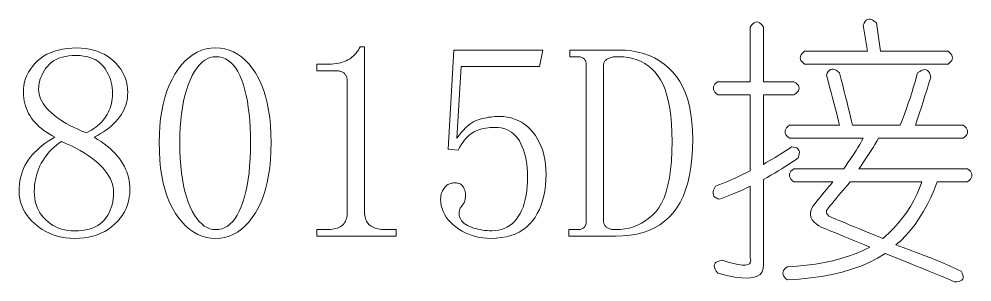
# Model space of a CAD drawing. Extents: x 1 to 297, y 1 to 210.
# Drawn here: x 219.72 to 234.76, y 88.53 to 92.67 of the extents above; entities that cross this region are included whole.
import ezdxf

# ---------------------------------------------------------------- set-up
doc = ezdxf.new("R2010")
doc.units = 0

msp = doc.modelspace()

# ---------------------------------------------------------------- linework, layer by layer
at = {"color": 7, "lineweight": 13}
for points in [[(231.259, 92.542), (231.28, 92.573), (231.3, 92.597), (231.321, 92.614), (231.341, 92.625), (231.362, 92.628), (231.382, 92.625), (231.403, 92.614), (231.424, 92.597), (231.444, 92.573), (231.465, 92.542), (231.465, 91.685), (231.945, 91.685), (231.976, 91.665), (232, 91.644), (232.017, 91.623), (232.027, 91.603), (232.03, 91.582), (232.027, 91.562), (232.017, 91.541), (232, 91.521), (231.976, 91.5), (231.945, 91.479), (231.465, 91.479), (231.465, 90.382), (231.512, 90.41), (231.559, 90.437), (231.606, 90.465), (231.651, 90.492), (231.696, 90.519), (231.74, 90.547), (231.784, 90.574), (231.827, 90.602), (231.869, 90.629), (231.91, 90.657), (231.942, 90.655), (231.969, 90.65), (231.992, 90.641), (232.009, 90.629), (232.022, 90.614), (232.03, 90.595), (232.033, 90.573), (232.031, 90.547), (232.025, 90.518), (232.013, 90.485), (231.965, 90.451), (231.915, 90.417), (231.863, 90.382), (231.81, 90.348), (231.756, 90.314), (231.701, 90.279), (231.644, 90.245), (231.585, 90.211), (231.526, 90.177), (231.465, 90.142), (231.465, 88.805), (231.464, 88.742), (231.447, 88.69), (231.414, 88.649), (231.366, 88.619), (231.302, 88.599), (231.222, 88.591), (231.126, 88.594), (231.015, 88.608), (230.888, 88.632), (230.745, 88.668), (230.721, 88.701), (230.704, 88.731), (230.693, 88.758), (230.69, 88.783), (230.693, 88.805), (230.704, 88.824), (230.721, 88.841), (230.745, 88.854), (230.776, 88.865), (230.813, 88.874), (230.91, 88.843), (230.996, 88.82), (231.069, 88.805), (231.131, 88.797), (231.182, 88.797), (231.221, 88.804), (231.248, 88.818), (231.263, 88.841), (231.267, 88.871), (231.259, 88.908), (231.259, 90.039), (231.217, 90.019), (231.174, 89.998), (231.129, 89.978), (231.083, 89.957), (231.036, 89.937), (230.987, 89.916), (230.937, 89.895), (230.886, 89.875), (230.833, 89.854), (230.779, 89.834), (230.747, 89.842), (230.721, 89.853), (230.701, 89.867), (230.686, 89.883), (230.676, 89.902), (230.672, 89.924), (230.673, 89.949), (230.68, 89.976), (230.693, 90.006), (230.71, 90.039), (230.765, 90.06), (230.82, 90.082), (230.875, 90.104), (230.93, 90.127), (230.985, 90.151), (231.04, 90.175), (231.094, 90.2), (231.149, 90.226), (231.204, 90.252), (231.259, 90.279), (231.259, 91.479), (230.745, 91.479), (230.72, 91.5), (230.701, 91.521), (230.687, 91.541), (230.679, 91.562), (230.676, 91.582), (230.679, 91.603), (230.687, 91.623), (230.701, 91.644), (230.72, 91.665), (230.745, 91.685), (231.259, 91.685)], [(232.116, 92.165), (233.11, 92.165), (233.042, 92.577), (233.056, 92.608), (233.072, 92.633), (233.089, 92.652), (233.108, 92.664), (233.128, 92.671), (233.149, 92.671), (233.171, 92.665), (233.195, 92.653), (233.221, 92.635), (233.248, 92.611), (233.316, 92.165), (234.379, 92.165), (234.404, 92.145), (234.423, 92.124), (234.437, 92.103), (234.445, 92.083), (234.448, 92.062), (234.445, 92.042), (234.437, 92.021), (234.423, 92.001), (234.404, 91.98), (234.379, 91.959), (232.116, 91.959), (232.091, 91.98), (232.072, 92.001), (232.059, 92.021), (232.05, 92.042), (232.048, 92.062), (232.05, 92.083), (232.059, 92.103), (232.072, 92.124), (232.091, 92.145)], [(221.47, 89.988), (221.468, 89.924), (221.461, 89.862), (221.449, 89.802), (221.432, 89.744), (221.41, 89.688), (221.384, 89.634), (221.353, 89.582), (221.317, 89.533), (221.276, 89.485), (221.23, 89.439), (221.181, 89.397), (221.128, 89.359), (221.073, 89.326), (221.014, 89.297), (220.952, 89.272), (220.887, 89.252), (220.819, 89.237), (220.748, 89.225), (220.673, 89.219), (220.596, 89.217), (220.525, 89.219), (220.456, 89.225), (220.389, 89.237), (220.325, 89.252), (220.262, 89.272), (220.201, 89.297), (220.143, 89.326), (220.086, 89.359), (220.031, 89.397), (219.979, 89.439), (219.93, 89.485), (219.886, 89.531), (219.848, 89.579), (219.814, 89.629), (219.786, 89.679), (219.763, 89.732), (219.745, 89.785), (219.732, 89.84), (219.724, 89.896), (219.722, 89.954), (219.723, 90.011), (219.728, 90.067), (219.735, 90.121), (219.745, 90.173), (219.758, 90.224), (219.774, 90.273), (219.793, 90.32), (219.815, 90.365), (219.84, 90.409), (219.868, 90.451), (219.898, 90.491), (219.931, 90.531), (219.967, 90.57), (220.005, 90.607), (220.045, 90.644), (220.089, 90.679), (220.135, 90.714), (220.183, 90.747), (220.234, 90.779), (220.288, 90.811), (220.241, 90.835), (220.196, 90.861), (220.154, 90.888), (220.113, 90.916), (220.075, 90.946), (220.04, 90.976), (220.006, 91.008), (219.975, 91.041), (219.946, 91.075), (219.919, 91.111), (219.895, 91.147), (219.873, 91.185), (219.853, 91.223), (219.837, 91.262), (219.823, 91.302), (219.811, 91.342), (219.802, 91.384), (219.796, 91.426), (219.792, 91.47), (219.79, 91.514), (219.793, 91.571), (219.799, 91.627), (219.81, 91.681), (219.826, 91.733), (219.846, 91.784), (219.871, 91.833), (219.9, 91.88), (219.933, 91.925), (219.971, 91.969), (220.013, 92.011), (220.06, 92.05), (220.109, 92.085), (220.162, 92.116), (220.219, 92.142), (220.279, 92.165), (220.342, 92.184), (220.409, 92.198), (220.48, 92.208), (220.553, 92.214), (220.63, 92.217), (220.701, 92.214), (220.769, 92.208), (220.834, 92.198), (220.896, 92.184), (220.956, 92.165), (221.013, 92.142), (221.067, 92.116), (221.119, 92.085), (221.167, 92.05), (221.213, 92.011), (221.256, 91.969), (221.293, 91.925), (221.327, 91.88), (221.356, 91.833), (221.38, 91.784), (221.4, 91.733), (221.416, 91.681), (221.427, 91.627), (221.434, 91.571), (221.436, 91.514), (221.435, 91.473), (221.431, 91.432), (221.425, 91.393), (221.416, 91.353), (221.404, 91.314), (221.39, 91.276), (221.373, 91.238), (221.354, 91.201), (221.332, 91.164), (221.308, 91.128), (221.28, 91.092), (221.25, 91.058), (221.217, 91.024), (221.181, 90.991), (221.143, 90.959), (221.101, 90.927), (221.056, 90.897), (221.009, 90.867), (220.958, 90.839), (220.905, 90.811), (220.961, 90.776), (221.015, 90.741), (221.066, 90.705), (221.113, 90.668), (221.158, 90.631), (221.199, 90.593), (221.237, 90.554), (221.272, 90.515), (221.304, 90.474), (221.333, 90.434), (221.359, 90.392), (221.383, 90.35), (221.403, 90.307), (221.421, 90.264), (221.436, 90.219), (221.448, 90.174), (221.458, 90.129), (221.465, 90.083), (221.469, 90.036)], [(222.825, 89.217), (222.75, 89.22), (222.679, 89.232), (222.609, 89.252), (222.542, 89.28), (222.478, 89.315), (222.415, 89.358), (222.355, 89.41), (222.298, 89.469), (222.243, 89.536), (222.19, 89.611), (222.142, 89.693), (222.098, 89.782), (222.059, 89.877), (222.026, 89.978), (221.998, 90.087), (221.974, 90.201), (221.956, 90.322), (221.944, 90.45), (221.936, 90.584), (221.933, 90.725), (221.936, 90.856), (221.943, 90.982), (221.956, 91.103), (221.973, 91.219), (221.995, 91.329), (222.023, 91.435), (222.055, 91.535), (222.092, 91.63), (222.135, 91.72), (222.182, 91.805), (222.233, 91.883), (222.287, 91.953), (222.344, 92.015), (222.404, 92.068), (222.467, 92.114), (222.533, 92.151), (222.601, 92.18), (222.673, 92.2), (222.747, 92.212), (222.825, 92.217), (222.899, 92.213), (222.97, 92.201), (223.039, 92.181), (223.106, 92.153), (223.17, 92.118), (223.231, 92.075), (223.29, 92.023), (223.346, 91.964), (223.399, 91.897), (223.45, 91.822), (223.498, 91.74), (223.54, 91.652), (223.577, 91.558), (223.609, 91.457), (223.637, 91.351), (223.659, 91.238), (223.677, 91.119), (223.689, 90.994), (223.696, 90.863), (223.699, 90.725), (223.696, 90.588), (223.689, 90.456), (223.677, 90.33), (223.659, 90.211), (223.637, 90.097), (223.609, 89.99), (223.577, 89.888), (223.54, 89.793), (223.498, 89.703), (223.45, 89.619), (223.399, 89.543), (223.346, 89.474), (223.29, 89.414), (223.231, 89.362), (223.17, 89.317), (223.106, 89.281), (223.039, 89.253), (222.97, 89.233), (222.899, 89.221)], [(225.173, 92.234), (225.173, 89.628), (225.174, 89.601), (225.177, 89.576), (225.181, 89.552), (225.187, 89.529), (225.195, 89.508), (225.204, 89.488), (225.215, 89.47), (225.228, 89.452), (225.243, 89.437), (225.259, 89.422), (225.277, 89.409), (225.296, 89.398), (225.317, 89.387), (225.339, 89.378), (225.362, 89.371), (225.387, 89.365), (225.413, 89.36), (225.44, 89.356), (225.469, 89.354), (225.499, 89.354), (225.67, 89.354), (225.67, 89.251), (224.419, 89.251), (224.419, 89.354), (224.573, 89.354), (224.607, 89.354), (224.638, 89.356), (224.668, 89.36), (224.695, 89.365), (224.721, 89.371), (224.745, 89.378), (224.767, 89.387), (224.787, 89.398), (224.805, 89.409), (224.822, 89.422), (224.836, 89.437), (224.85, 89.452), (224.861, 89.47), (224.871, 89.488), (224.88, 89.508), (224.887, 89.529), (224.892, 89.552), (224.896, 89.576), (224.898, 89.601), (224.899, 89.628), (224.899, 91.702), (224.899, 91.716), (224.897, 91.729), (224.895, 91.741), (224.892, 91.753), (224.888, 91.764), (224.884, 91.775), (224.878, 91.786), (224.872, 91.796), (224.864, 91.805), (224.856, 91.814), (224.847, 91.822), (224.837, 91.829), (224.827, 91.836), (224.815, 91.841), (224.803, 91.846), (224.789, 91.85), (224.775, 91.853), (224.76, 91.855), (224.744, 91.856), (224.728, 91.857), (224.419, 91.857), (224.419, 91.959), (224.573, 91.959), (224.614, 91.96), (224.652, 91.962), (224.69, 91.966), (224.725, 91.97), (224.76, 91.977), (224.792, 91.984), (224.823, 91.993), (224.853, 92.003), (224.881, 92.015), (224.908, 92.028), (224.933, 92.042), (224.957, 92.058), (224.979, 92.075), (225.001, 92.094), (225.021, 92.114), (225.04, 92.135), (225.058, 92.158), (225.075, 92.182), (225.09, 92.207), (225.105, 92.234)], [(227.299, 91.137), (227.363, 91.134), (227.424, 91.127), (227.484, 91.114), (227.54, 91.097), (227.595, 91.074), (227.647, 91.047), (227.696, 91.015), (227.743, 90.977), (227.788, 90.935), (227.83, 90.888), (227.869, 90.837), (227.904, 90.782), (227.935, 90.724), (227.962, 90.663), (227.985, 90.599), (228.003, 90.531), (228.018, 90.46), (228.028, 90.386), (228.034, 90.309), (228.036, 90.228), (228.034, 90.137), (228.028, 90.05), (228.017, 89.967), (228.002, 89.888), (227.983, 89.812), (227.959, 89.74), (227.931, 89.672), (227.899, 89.608), (227.863, 89.548), (227.822, 89.491), (227.777, 89.439), (227.727, 89.392), (227.672, 89.351), (227.613, 89.315), (227.55, 89.285), (227.481, 89.26), (227.408, 89.241), (227.331, 89.228), (227.249, 89.219), (227.162, 89.217), (227.101, 89.218), (227.041, 89.224), (226.983, 89.233), (226.926, 89.245), (226.87, 89.262), (226.816, 89.281), (226.763, 89.305), (226.712, 89.332), (226.662, 89.362), (226.613, 89.397), (226.568, 89.433), (226.527, 89.472), (226.491, 89.511), (226.46, 89.553), (226.433, 89.596), (226.412, 89.64), (226.395, 89.686), (226.383, 89.734), (226.376, 89.783), (226.373, 89.834), (226.374, 89.854), (226.376, 89.874), (226.379, 89.893), (226.383, 89.912), (226.388, 89.93), (226.395, 89.948), (226.403, 89.965), (226.412, 89.982), (226.422, 89.998), (226.433, 90.014), (226.446, 90.028), (226.459, 90.041), (226.473, 90.053), (226.488, 90.063), (226.504, 90.072), (226.521, 90.078), (226.538, 90.084), (226.557, 90.088), (226.576, 90.09), (226.596, 90.091), (226.616, 90.09), (226.635, 90.088), (226.652, 90.085), (226.667, 90.08), (226.682, 90.074), (226.695, 90.066), (226.707, 90.057), (226.717, 90.047), (226.726, 90.035), (226.733, 90.022), (226.74, 90.009), (226.746, 89.996), (226.751, 89.983), (226.755, 89.97), (226.759, 89.958), (226.762, 89.946), (226.764, 89.935), (226.766, 89.924), (226.767, 89.913), (226.768, 89.902), (226.767, 89.882), (226.765, 89.863), (226.763, 89.844), (226.759, 89.827), (226.755, 89.81), (226.749, 89.794), (226.742, 89.779), (226.735, 89.765), (226.726, 89.752), (226.716, 89.739), (226.706, 89.727), (226.698, 89.715), (226.69, 89.703), (226.683, 89.69), (226.678, 89.677), (226.673, 89.664), (226.669, 89.651), (226.667, 89.638), (226.665, 89.624), (226.665, 89.611), (226.666, 89.584), (226.671, 89.559), (226.679, 89.535), (226.691, 89.512), (226.705, 89.491), (226.723, 89.471), (226.744, 89.452), (226.769, 89.435), (226.797, 89.42), (226.828, 89.405), (226.86, 89.392), (226.894, 89.38), (226.928, 89.37), (226.962, 89.361), (226.997, 89.354), (227.032, 89.348), (227.068, 89.343), (227.105, 89.339), (227.142, 89.337), (227.179, 89.337), (227.233, 89.339), (227.284, 89.345), (227.332, 89.357), (227.378, 89.372), (227.421, 89.392), (227.462, 89.417), (227.5, 89.446), (227.536, 89.479), (227.569, 89.517), (227.599, 89.559), (227.627, 89.606), (227.651, 89.656), (227.673, 89.71), (227.692, 89.768), (227.708, 89.829), (227.721, 89.895), (227.732, 89.964), (227.739, 90.037), (227.743, 90.113), (227.745, 90.194), (227.743, 90.261), (227.74, 90.326), (227.733, 90.388), (227.724, 90.447), (227.713, 90.504), (227.698, 90.559), (227.682, 90.611), (227.662, 90.66), (227.641, 90.707), (227.616, 90.751), (227.589, 90.792), (227.56, 90.828), (227.527, 90.86), (227.493, 90.888), (227.455, 90.912), (227.416, 90.931), (227.373, 90.946), (227.328, 90.957), (227.281, 90.963), (227.23, 90.965), (227.193, 90.964), (227.157, 90.962), (227.122, 90.959), (227.088, 90.954), (227.055, 90.948), (227.023, 90.94), (226.992, 90.932), (226.962, 90.921), (226.933, 90.91), (226.905, 90.897), (226.877, 90.881), (226.851, 90.863), (226.824, 90.842), (226.798, 90.817), (226.772, 90.789), (226.746, 90.759), (226.721, 90.725), (226.696, 90.688), (226.672, 90.648), (226.648, 90.605), (226.493, 90.622), (226.579, 92.182), (227.985, 92.182), (227.933, 91.925), (226.699, 91.925), (226.63, 90.794), (226.665, 90.84), (226.699, 90.882), (226.732, 90.921), (226.766, 90.956), (226.8, 90.987), (226.833, 91.014), (226.866, 91.037), (226.899, 91.057), (226.932, 91.073), (226.965, 91.085), (226.997, 91.095), (227.03, 91.104), (227.063, 91.111), (227.096, 91.118), (227.13, 91.124), (227.163, 91.128), (227.197, 91.132), (227.231, 91.134), (227.265, 91.136)], [(228.67, 91.942), (228.67, 91.956), (228.669, 91.968), (228.667, 91.98), (228.665, 91.992), (228.662, 92.002), (228.658, 92.012), (228.654, 92.021), (228.648, 92.03), (228.643, 92.038), (228.636, 92.045), (228.629, 92.052), (228.62, 92.057), (228.611, 92.063), (228.6, 92.067), (228.589, 92.071), (228.576, 92.074), (228.563, 92.076), (228.548, 92.078), (228.533, 92.079), (228.516, 92.079), (228.413, 92.079), (228.413, 92.182), (229.185, 92.182), (229.289, 92.179), (229.389, 92.169), (229.484, 92.151), (229.576, 92.127), (229.663, 92.097), (229.745, 92.059), (229.824, 92.014), (229.898, 91.963), (229.968, 91.905), (230.033, 91.839), (230.094, 91.767), (230.147, 91.687), (230.195, 91.6), (230.236, 91.505), (230.271, 91.402), (230.3, 91.292), (230.322, 91.175), (230.338, 91.049), (230.347, 90.917), (230.35, 90.777), (230.347, 90.623), (230.338, 90.478), (230.323, 90.341), (230.301, 90.213), (230.273, 90.093), (230.239, 89.981), (230.199, 89.878), (230.153, 89.784), (230.1, 89.697), (230.042, 89.619), (229.977, 89.549), (229.907, 89.487), (229.83, 89.431), (229.748, 89.384), (229.66, 89.343), (229.567, 89.31), (229.467, 89.284), (229.362, 89.266), (229.25, 89.255), (229.133, 89.251), (228.396, 89.251), (228.396, 89.354), (228.516, 89.354), (228.533, 89.354), (228.548, 89.355), (228.563, 89.357), (228.576, 89.359), (228.589, 89.362), (228.6, 89.366), (228.611, 89.37), (228.62, 89.376), (228.629, 89.381), (228.636, 89.388), (228.643, 89.395), (228.648, 89.403), (228.654, 89.412), (228.658, 89.421), (228.662, 89.431), (228.665, 89.441), (228.667, 89.453), (228.669, 89.465), (228.67, 89.477), (228.67, 89.491)], [(221.196, 91.497), (221.195, 91.544), (221.191, 91.59), (221.184, 91.635), (221.174, 91.679), (221.162, 91.722), (221.147, 91.763), (221.129, 91.803), (221.108, 91.842), (221.085, 91.88), (221.059, 91.917), (221.03, 91.951), (220.998, 91.981), (220.963, 92.008), (220.925, 92.032), (220.883, 92.052), (220.839, 92.068), (220.791, 92.08), (220.741, 92.089), (220.687, 92.095), (220.63, 92.097), (220.567, 92.095), (220.508, 92.09), (220.452, 92.081), (220.4, 92.069), (220.352, 92.054), (220.307, 92.035), (220.267, 92.013), (220.23, 91.987), (220.197, 91.958), (220.168, 91.925), (220.141, 91.891), (220.118, 91.856), (220.098, 91.821), (220.08, 91.785), (220.065, 91.749), (220.052, 91.713), (220.043, 91.677), (220.036, 91.64), (220.032, 91.603), (220.03, 91.565), (220.032, 91.527), (220.038, 91.49), (220.048, 91.453), (220.062, 91.416), (220.08, 91.379), (220.101, 91.342), (220.127, 91.305), (220.157, 91.269), (220.19, 91.233), (220.228, 91.197), (220.269, 91.161), (220.313, 91.126), (220.36, 91.092), (220.411, 91.059), (220.465, 91.027), (220.523, 90.996), (220.583, 90.966), (220.647, 90.936), (220.714, 90.907), (220.785, 90.879), (220.825, 90.9), (220.863, 90.923), (220.899, 90.946), (220.933, 90.97), (220.965, 90.995), (220.995, 91.021), (221.022, 91.049), (221.048, 91.077), (221.072, 91.106), (221.093, 91.137), (221.113, 91.168), (221.13, 91.2), (221.146, 91.234), (221.159, 91.268), (221.17, 91.304), (221.18, 91.34), (221.187, 91.378), (221.192, 91.416), (221.195, 91.456)], [(222.825, 92.079), (222.777, 92.076), (222.732, 92.065), (222.688, 92.046), (222.645, 92.02), (222.604, 91.987), (222.564, 91.947), (222.526, 91.899), (222.49, 91.844), (222.455, 91.781), (222.422, 91.711), (222.391, 91.635), (222.363, 91.553), (222.339, 91.467), (222.318, 91.376), (222.3, 91.28), (222.285, 91.179), (222.274, 91.073), (222.265, 90.962), (222.261, 90.846), (222.259, 90.725), (222.261, 90.598), (222.265, 90.476), (222.274, 90.36), (222.285, 90.251), (222.3, 90.147), (222.318, 90.048), (222.339, 89.956), (222.363, 89.869), (222.391, 89.789), (222.422, 89.714), (222.455, 89.645), (222.49, 89.584), (222.526, 89.53), (222.564, 89.483), (222.604, 89.444), (222.645, 89.411), (222.688, 89.386), (222.732, 89.368), (222.777, 89.357), (222.825, 89.354), (222.875, 89.357), (222.923, 89.368), (222.969, 89.386), (223.013, 89.411), (223.054, 89.444), (223.093, 89.483), (223.13, 89.53), (223.165, 89.584), (223.197, 89.645), (223.228, 89.714), (223.255, 89.789), (223.28, 89.869), (223.302, 89.956), (223.321, 90.048), (223.337, 90.147), (223.35, 90.251), (223.36, 90.36), (223.367, 90.476), (223.372, 90.598), (223.373, 90.725), (223.372, 90.846), (223.368, 90.962), (223.361, 91.073), (223.351, 91.179), (223.339, 91.28), (223.324, 91.376), (223.306, 91.467), (223.285, 91.553), (223.262, 91.635), (223.236, 91.711), (223.207, 91.781), (223.176, 91.844), (223.141, 91.899), (223.104, 91.947), (223.065, 91.987), (223.022, 92.02), (222.977, 92.046), (222.929, 92.065), (222.878, 92.076)], [(230.025, 90.742), (230.022, 90.885), (230.016, 91.02), (230.005, 91.145), (229.989, 91.262), (229.969, 91.37), (229.944, 91.469), (229.915, 91.56), (229.882, 91.642), (229.844, 91.715), (229.802, 91.779), (229.756, 91.836), (229.706, 91.887), (229.653, 91.932), (229.596, 91.971), (229.536, 92.004), (229.473, 92.031), (229.406, 92.052), (229.336, 92.067), (229.262, 92.076), (229.185, 92.079), (229.161, 92.079), (229.139, 92.078), (229.118, 92.076), (229.098, 92.074), (229.08, 92.071), (229.062, 92.067), (229.046, 92.063), (229.031, 92.057), (229.017, 92.052), (229.005, 92.045), (228.993, 92.038), (228.983, 92.03), (228.974, 92.021), (228.966, 92.012), (228.96, 92.002), (228.954, 91.992), (228.95, 91.98), (228.947, 91.968), (228.945, 91.956), (228.945, 91.942), (228.945, 89.491), (228.945, 89.477), (228.947, 89.465), (228.949, 89.453), (228.953, 89.441), (228.958, 89.431), (228.963, 89.421), (228.97, 89.412), (228.978, 89.403), (228.986, 89.395), (228.996, 89.388), (229.007, 89.381), (229.018, 89.376), (229.03, 89.37), (229.043, 89.366), (229.056, 89.362), (229.07, 89.359), (229.085, 89.357), (229.1, 89.355), (229.116, 89.354), (229.133, 89.354), (229.207, 89.357), (229.279, 89.365), (229.349, 89.379), (229.416, 89.399), (229.48, 89.424), (229.543, 89.456), (229.602, 89.492), (229.66, 89.535), (229.715, 89.583), (229.768, 89.637), (229.816, 89.699), (229.86, 89.771), (229.899, 89.855), (229.932, 89.949), (229.96, 90.054), (229.984, 90.17), (230.002, 90.297), (230.014, 90.435), (230.022, 90.583)], [(231.945, 90.314), (232.733, 90.314), (232.767, 90.362), (232.8, 90.41), (232.833, 90.458), (232.865, 90.506), (232.896, 90.554), (232.927, 90.602), (232.956, 90.65), (232.986, 90.698), (233.014, 90.746), (233.042, 90.794), (231.876, 90.794), (231.851, 90.814), (231.832, 90.835), (231.819, 90.855), (231.81, 90.876), (231.808, 90.897), (231.81, 90.917), (231.819, 90.938), (231.832, 90.958), (231.851, 90.979), (231.876, 90.999), (232.665, 90.999), (232.65, 91.063), (232.635, 91.13), (232.617, 91.2), (232.599, 91.274), (232.579, 91.351), (232.558, 91.431), (232.535, 91.515), (232.511, 91.603), (232.486, 91.694), (232.459, 91.788), (232.473, 91.819), (232.489, 91.844), (232.506, 91.863), (232.525, 91.876), (232.545, 91.882), (232.566, 91.883), (232.589, 91.877), (232.613, 91.865), (232.638, 91.847), (232.665, 91.822), (232.691, 91.721), (232.717, 91.625), (232.741, 91.532), (232.763, 91.444), (232.785, 91.359), (232.805, 91.279), (232.823, 91.203), (232.84, 91.131), (232.856, 91.063), (232.87, 90.999), (233.625, 90.999), (233.658, 91.088), (233.691, 91.175), (233.721, 91.261), (233.751, 91.345), (233.779, 91.428), (233.806, 91.51), (233.831, 91.59), (233.855, 91.669), (233.878, 91.746), (233.899, 91.822), (233.932, 91.846), (233.962, 91.863), (233.989, 91.874), (234.014, 91.877), (234.036, 91.874), (234.055, 91.863), (234.072, 91.846), (234.085, 91.822), (234.096, 91.791), (234.105, 91.754), (234.09, 91.703), (234.073, 91.647), (234.054, 91.585), (234.033, 91.518), (234.01, 91.445), (233.985, 91.367), (233.958, 91.283), (233.929, 91.194), (233.898, 91.1), (233.865, 90.999), (234.619, 90.999), (234.644, 90.979), (234.663, 90.958), (234.677, 90.938), (234.685, 90.917), (234.688, 90.897), (234.685, 90.876), (234.677, 90.855), (234.663, 90.835), (234.644, 90.814), (234.619, 90.794), (233.282, 90.794), (233.254, 90.746), (233.226, 90.698), (233.196, 90.65), (233.167, 90.602), (233.136, 90.554), (233.105, 90.506), (233.073, 90.458), (233.04, 90.41), (233.007, 90.362), (232.973, 90.314), (234.688, 90.314), (234.712, 90.293), (234.731, 90.273), (234.745, 90.252), (234.753, 90.231), (234.756, 90.211), (234.753, 90.19), (234.745, 90.17), (234.731, 90.149), (234.712, 90.129), (234.688, 90.108), (234.208, 90.108), (234.158, 89.981), (234.105, 89.86), (234.048, 89.745), (233.988, 89.636), (233.925, 89.534), (233.858, 89.437), (233.788, 89.347), (233.714, 89.263), (233.637, 89.185), (233.556, 89.114), (233.671, 89.073), (233.784, 89.031), (233.893, 88.99), (234, 88.949), (234.105, 88.908), (234.206, 88.867), (234.305, 88.826), (234.401, 88.785), (234.494, 88.743), (234.585, 88.702), (234.602, 88.67), (234.613, 88.641), (234.619, 88.615), (234.618, 88.593), (234.61, 88.574), (234.597, 88.558), (234.577, 88.546), (234.552, 88.538), (234.52, 88.533), (234.482, 88.531), (234.384, 88.572), (234.284, 88.614), (234.181, 88.657), (234.076, 88.701), (233.968, 88.745), (233.856, 88.79), (233.743, 88.836), (233.626, 88.882), (233.507, 88.929), (233.385, 88.977), (233.264, 88.905), (233.136, 88.839), (233.001, 88.781), (232.858, 88.73), (232.708, 88.685), (232.549, 88.647), (232.384, 88.617), (232.211, 88.593), (232.03, 88.575), (231.842, 88.565), (231.817, 88.586), (231.798, 88.606), (231.784, 88.627), (231.776, 88.647), (231.773, 88.668), (231.776, 88.689), (231.784, 88.709), (231.798, 88.73), (231.817, 88.75), (231.842, 88.771), (231.997, 88.78), (232.146, 88.794), (232.29, 88.813), (232.429, 88.837), (232.562, 88.865), (232.689, 88.898), (232.811, 88.936), (232.928, 88.979), (233.039, 89.027), (233.145, 89.079), (233.063, 89.113), (232.983, 89.147), (232.904, 89.179), (232.827, 89.211), (232.75, 89.242), (232.676, 89.273), (232.602, 89.303), (232.53, 89.332), (232.46, 89.36), (232.39, 89.388), (232.34, 89.416), (232.297, 89.446), (232.263, 89.476), (232.237, 89.509), (232.219, 89.542), (232.209, 89.577), (232.208, 89.614), (232.215, 89.651), (232.23, 89.69), (232.253, 89.731), (232.281, 89.765), (232.309, 89.801), (232.339, 89.837), (232.368, 89.873), (232.399, 89.911), (232.43, 89.949), (232.462, 89.988), (232.495, 90.027), (232.528, 90.067), (232.562, 90.108), (231.945, 90.108), (231.92, 90.129), (231.901, 90.149), (231.887, 90.17), (231.879, 90.19), (231.876, 90.211), (231.879, 90.231), (231.887, 90.252), (231.901, 90.273), (231.92, 90.293)], [(219.962, 89.954), (219.964, 89.9), (219.969, 89.848), (219.978, 89.798), (219.991, 89.751), (220.007, 89.705), (220.027, 89.662), (220.05, 89.62), (220.077, 89.581), (220.108, 89.543), (220.142, 89.508), (220.179, 89.475), (220.218, 89.446), (220.258, 89.421), (220.301, 89.398), (220.345, 89.379), (220.392, 89.364), (220.44, 89.352), (220.49, 89.343), (220.542, 89.338), (220.596, 89.337), (220.659, 89.338), (220.719, 89.343), (220.775, 89.352), (220.828, 89.364), (220.877, 89.379), (220.922, 89.398), (220.964, 89.421), (221.002, 89.446), (221.037, 89.475), (221.068, 89.508), (221.095, 89.543), (221.12, 89.58), (221.142, 89.619), (221.161, 89.659), (221.177, 89.701), (221.19, 89.745), (221.2, 89.79), (221.207, 89.837), (221.212, 89.886), (221.213, 89.937), (221.211, 89.981), (221.205, 90.025), (221.195, 90.069), (221.18, 90.112), (221.162, 90.155), (221.139, 90.198), (221.112, 90.24), (221.082, 90.282), (221.047, 90.324), (221.008, 90.365), (220.964, 90.406), (220.917, 90.446), (220.866, 90.485), (220.81, 90.524), (220.75, 90.562), (220.687, 90.6), (220.619, 90.636), (220.547, 90.672), (220.471, 90.708), (220.39, 90.742), (220.35, 90.714), (220.312, 90.685), (220.275, 90.654), (220.241, 90.622), (220.208, 90.588), (220.177, 90.553), (220.149, 90.517), (220.122, 90.479), (220.096, 90.44), (220.073, 90.399), (220.052, 90.358), (220.033, 90.316), (220.016, 90.273), (220.002, 90.229), (219.99, 90.185), (219.98, 90.14), (219.972, 90.095), (219.966, 90.048), (219.963, 90.001)], [(233.968, 90.108), (232.836, 90.108), (232.796, 90.061), (232.757, 90.015), (232.719, 89.97), (232.683, 89.927), (232.648, 89.885), (232.614, 89.845), (232.582, 89.806), (232.551, 89.768), (232.521, 89.732), (232.493, 89.697), (232.476, 89.676), (232.464, 89.657), (232.459, 89.638), (232.46, 89.62), (232.468, 89.602), (232.481, 89.585), (232.5, 89.569), (232.526, 89.554), (232.558, 89.539), (232.596, 89.525), (232.647, 89.504), (232.703, 89.48), (232.765, 89.454), (232.832, 89.426), (232.905, 89.397), (232.983, 89.365), (233.067, 89.331), (233.156, 89.295), (233.25, 89.257), (233.35, 89.217), (233.437, 89.293), (233.518, 89.373), (233.593, 89.455), (233.663, 89.54), (233.728, 89.628), (233.787, 89.718), (233.84, 89.812), (233.888, 89.908), (233.931, 90.006)]]:
    msp.add_lwpolyline(points, close=True, dxfattribs=at)

doc.saveas('drawing.dxf')
